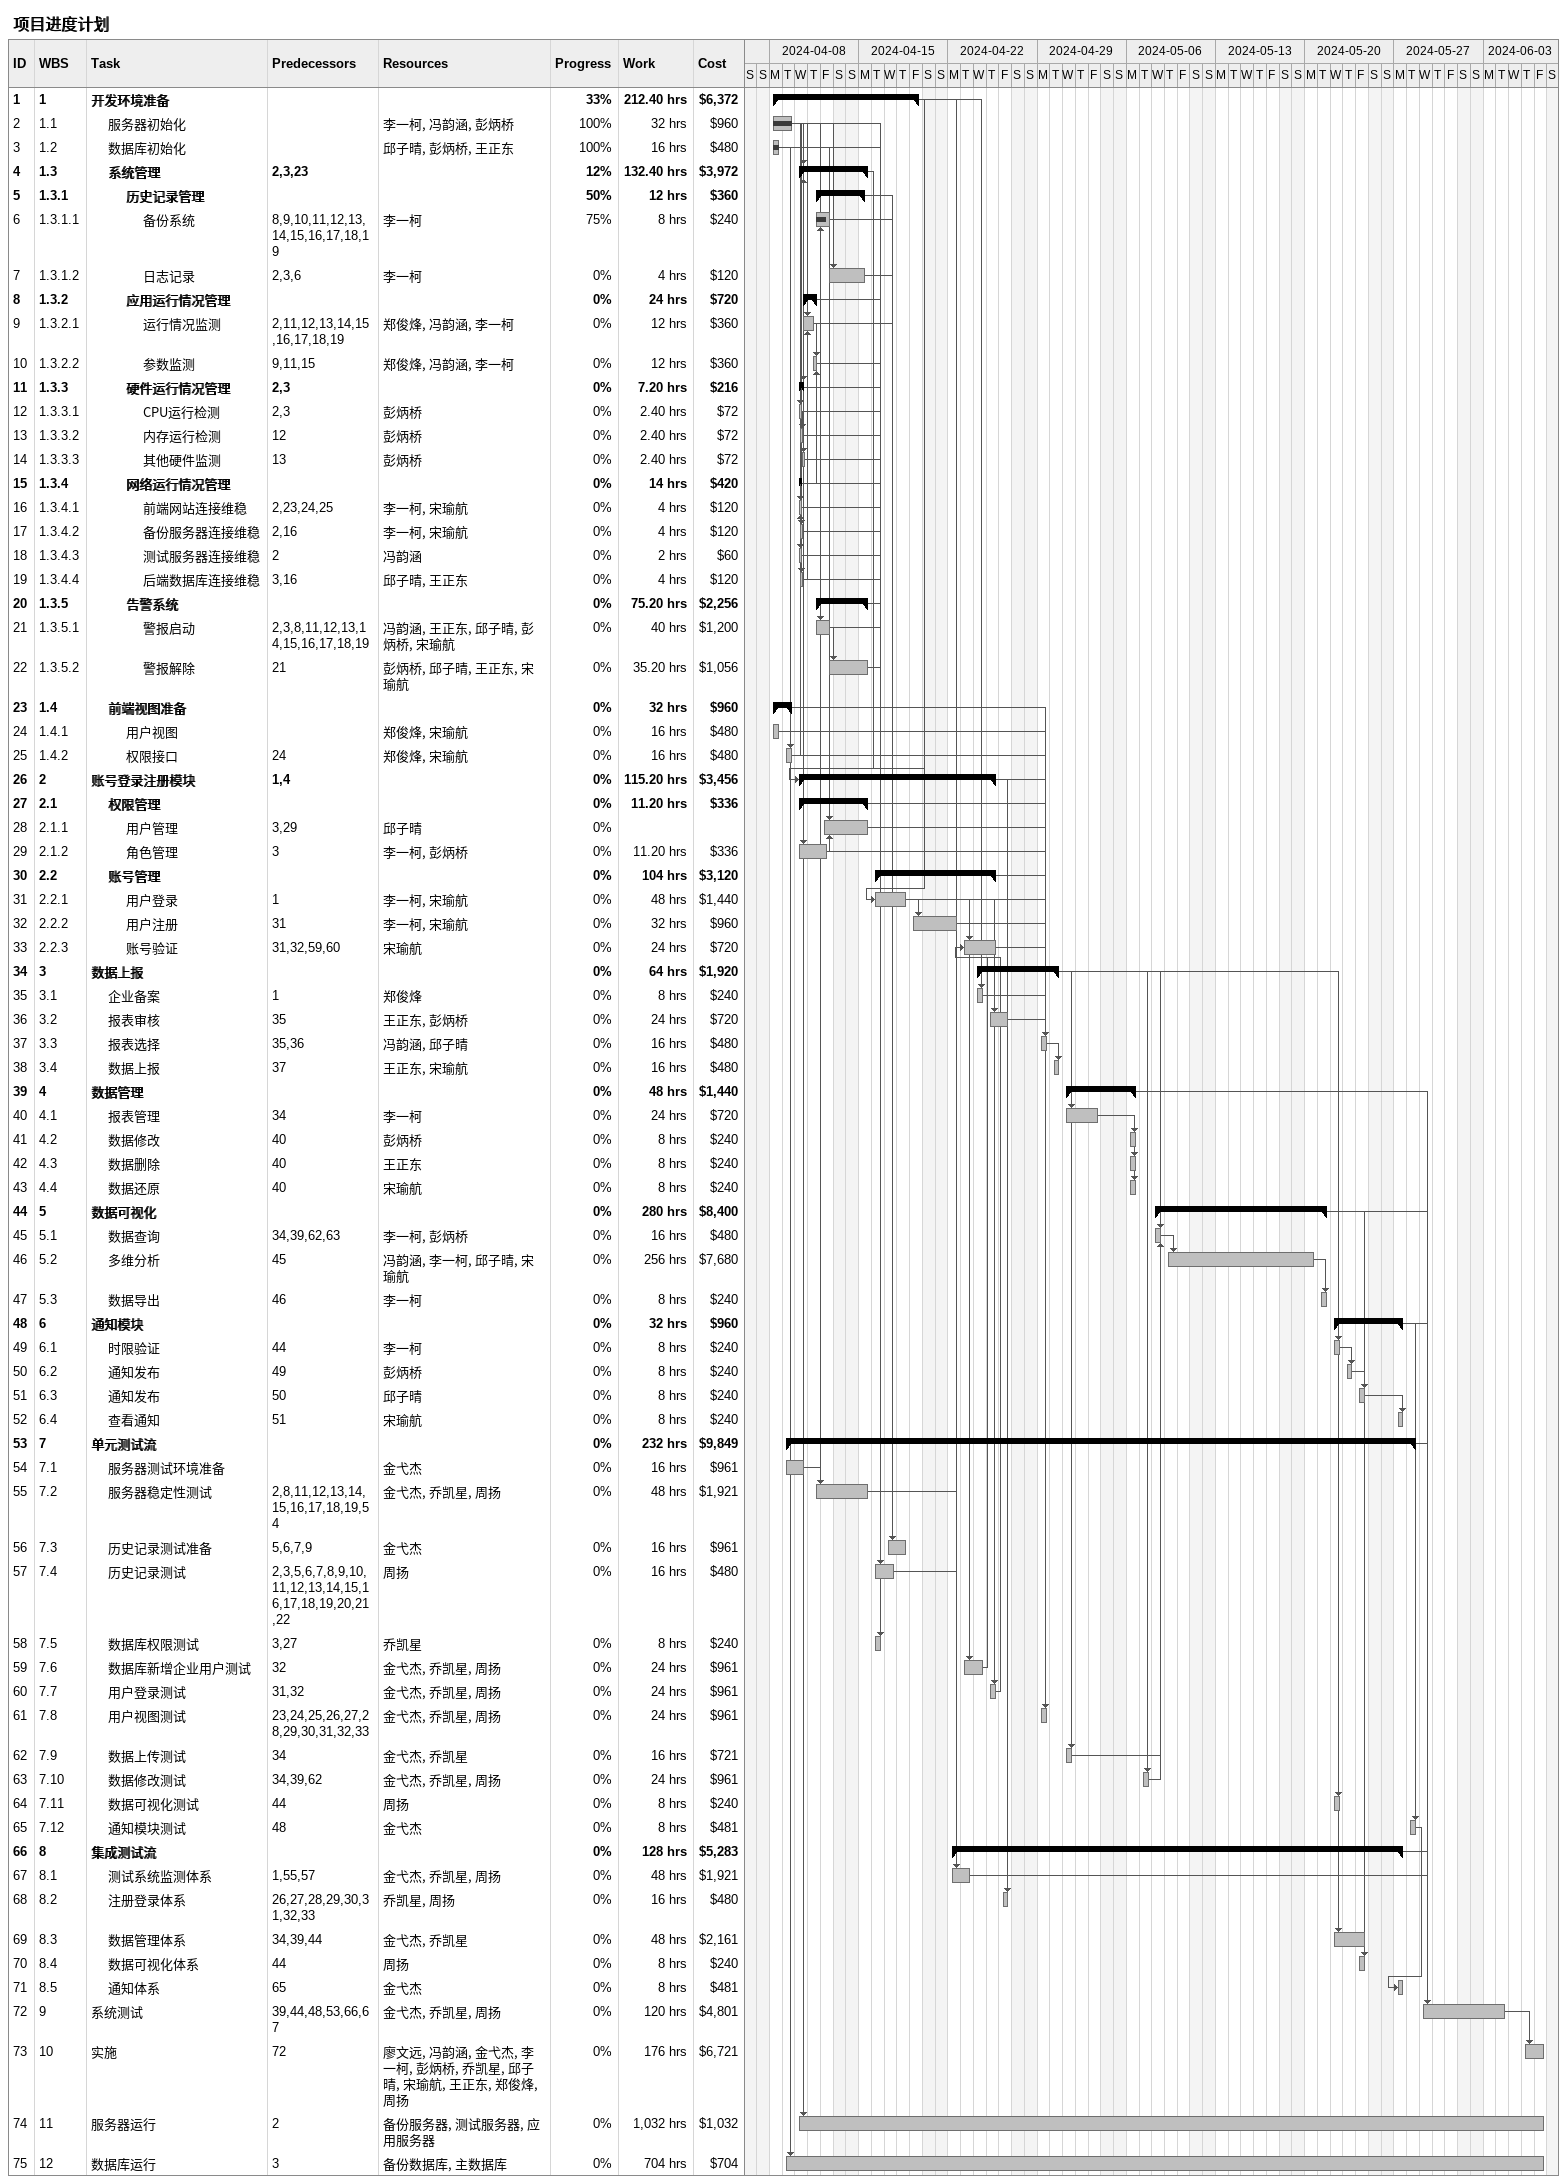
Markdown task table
项目进度计划

| ID | WBS | Task | Start | Finish | Predecessors | Resources | % complete | Work (h) | Cost ($) |
|---|---|---|---|---|---|---|---|---|---|
| 1 | 1 | **开发环境准备** | 2024-04-08 | 2024-04-19 |  |  | 33 | 212.40 | 6372 |
| 2 | 1.1 | 服务器初始化 | 2024-04-08 | 2024-04-09 |  | 李一柯, 冯韵涵, 彭炳桥 | 100 | 32 | 960 |
| 3 | 1.2 | 数据库初始化 | 2024-04-08 | 2024-04-08 |  | 邱子晴, 彭炳桥, 王正东 | 100 | 16 | 480 |
| 4 | 1.3 | **系统管理** | 2024-04-10 | 2024-04-15 | 2, 3, 23 |  | 12 | 132.40 | 3972 |
| 5 | 1.3.1 | **历史记录管理** | 2024-04-11 | 2024-04-15 |  |  | 50 | 12 | 360 |
| 6 | 1.3.1.1 | 备份系统 | 2024-04-11 | 2024-04-12 | 8, 9, 10, 11, 12, 13, 14, 15, 16, 17, 18, 19 | 李一柯 | 75 | 8 | 240 |
| 7 | 1.3.1.2 | 日志记录 | 2024-04-12 | 2024-04-15 | 2, 3, 6 | 李一柯 | 0 | 4 | 120 |
| 8 | 1.3.2 | **应用运行情况管理** | 2024-04-10 | 2024-04-11 |  |  | 0 | 24 | 720 |
| 9 | 1.3.2.1 | 运行情况监测 | 2024-04-10 | 2024-04-11 | 2, 11, 12, 13, 14, 15, 16, 17, 18, 19 | 郑俊烽, 冯韵涵, 李一柯 | 0 | 12 | 360 |
| 10 | 1.3.2.2 | 参数监测 | 2024-04-11 | 2024-04-11 | 9, 11, 15 | 郑俊烽, 冯韵涵, 李一柯 | 0 | 12 | 360 |
| 11 | 1.3.3 | **硬件运行情况管理** | 2024-04-10 | 2024-04-10 | 2, 3 |  | 0 | 7.20 | 216 |
| 12 | 1.3.3.1 | CPU运行检测 | 2024-04-10 | 2024-04-10 | 2, 3 | 彭炳桥 | 0 | 2.40 | 72 |
| 13 | 1.3.3.2 | 内存运行检测 | 2024-04-10 | 2024-04-10 | 12 | 彭炳桥 | 0 | 2.40 | 72 |
| 14 | 1.3.3.3 | 其他硬件监测 | 2024-04-10 | 2024-04-10 | 13 | 彭炳桥 | 0 | 2.40 | 72 |
| 15 | 1.3.4 | **网络运行情况管理** | 2024-04-10 | 2024-04-10 |  |  | 0 | 14 | 420 |
| 16 | 1.3.4.1 | 前端网站连接维稳 | 2024-04-10 | 2024-04-10 | 2, 23, 24, 25 | 李一柯, 宋瑜航 | 0 | 4 | 120 |
| 17 | 1.3.4.2 | 备份服务器连接维稳 | 2024-04-10 | 2024-04-10 | 2, 16 | 李一柯, 宋瑜航 | 0 | 4 | 120 |
| 18 | 1.3.4.3 | 测试服务器连接维稳 | 2024-04-10 | 2024-04-10 | 2 | 冯韵涵 | 0 | 2 | 60 |
| 19 | 1.3.4.4 | 后端数据库连接维稳 | 2024-04-10 | 2024-04-10 | 3, 16 | 邱子晴, 王正东 | 0 | 4 | 120 |
| 20 | 1.3.5 | **告警系统** | 2024-04-11 | 2024-04-15 |  |  | 0 | 75.20 | 2256 |
| 21 | 1.3.5.1 | 警报启动 | 2024-04-11 | 2024-04-12 | 2, 3, 8, 11, 12, 13, 14, 15, 16, 17, 18, 19 | 冯韵涵, 王正东, 邱子晴, 彭炳桥, 宋瑜航 | 0 | 40 | 1200 |
| 22 | 1.3.5.2 | 警报解除 | 2024-04-12 | 2024-04-15 | 21 | 彭炳桥, 邱子晴, 王正东, 宋瑜航 | 0 | 35.20 | 1056 |
| 23 | 1.4 | **前端视图准备** | 2024-04-08 | 2024-04-09 |  |  | 0 | 32 | 960 |
| 24 | 1.4.1 | 用户视图 | 2024-04-08 | 2024-04-08 |  | 郑俊烽, 宋瑜航 | 0 | 16 | 480 |
| 25 | 1.4.2 | 权限接口 | 2024-04-09 | 2024-04-09 | 24 | 郑俊烽, 宋瑜航 | 0 | 16 | 480 |
| 26 | 2 | **账号登录注册模块** | 2024-04-10 | 2024-04-25 | 1, 4 |  | 0 | 115.20 | 3456 |
| 27 | 2.1 | **权限管理** | 2024-04-10 | 2024-04-15 |  |  | 0 | 11.20 | 336 |
| 28 | 2.1.1 | 用户管理 | 2024-04-12 | 2024-04-15 | 3, 29 | 邱子晴 | 0 |  |  |
| 29 | 2.1.2 | 角色管理 | 2024-04-10 | 2024-04-12 | 3 | 李一柯, 彭炳桥 | 0 | 11.20 | 336 |
| 30 | 2.2 | **账号管理** | 2024-04-16 | 2024-04-25 |  |  | 0 | 104 | 3120 |
| 31 | 2.2.1 | 用户登录 | 2024-04-16 | 2024-04-18 | 1 | 李一柯, 宋瑜航 | 0 | 48 | 1440 |
| 32 | 2.2.2 | 用户注册 | 2024-04-19 | 2024-04-22 | 31 | 李一柯, 宋瑜航 | 0 | 32 | 960 |
| 33 | 2.2.3 | 账号验证 | 2024-04-23 | 2024-04-25 | 31, 32, 59, 60 | 宋瑜航 | 0 | 24 | 720 |
| 34 | 3 | **数据上报** | 2024-04-24 | 2024-04-30 |  |  | 0 | 64 | 1920 |
| 35 | 3.1 | 企业备案 | 2024-04-24 | 2024-04-24 | 1 | 郑俊烽 | 0 | 8 | 240 |
| 36 | 3.2 | 报表审核 | 2024-04-25 | 2024-04-26 | 35 | 王正东, 彭炳桥 | 0 | 24 | 720 |
| 37 | 3.3 | 报表选择 | 2024-04-29 | 2024-04-29 | 35, 36 | 冯韵涵, 邱子晴 | 0 | 16 | 480 |
| 38 | 3.4 | 数据上报 | 2024-04-30 | 2024-04-30 | 37 | 王正东, 宋瑜航 | 0 | 16 | 480 |
| 39 | 4 | **数据管理** | 2024-05-01 | 2024-05-06 |  |  | 0 | 48 | 1440 |
| 40 | 4.1 | 报表管理 | 2024-05-01 | 2024-05-03 | 34 | 李一柯 | 0 | 24 | 720 |
| 41 | 4.2 | 数据修改 | 2024-05-06 | 2024-05-06 | 40 | 彭炳桥 | 0 | 8 | 240 |
| 42 | 4.3 | 数据删除 | 2024-05-06 | 2024-05-06 | 40 | 王正东 | 0 | 8 | 240 |
| 43 | 4.4 | 数据还原 | 2024-05-06 | 2024-05-06 | 40 | 宋瑜航 | 0 | 8 | 240 |
| 44 | 5 | **数据可视化** | 2024-05-08 | 2024-05-21 |  |  | 0 | 280 | 8400 |
| 45 | 5.1 | 数据查询 | 2024-05-08 | 2024-05-08 | 34, 39, 62, 63 | 李一柯, 彭炳桥 | 0 | 16 | 480 |
| 46 | 5.2 | 多维分析 | 2024-05-09 | 2024-05-20 | 45 | 冯韵涵, 李一柯, 邱子晴, 宋瑜航 | 0 | 256 | 7680 |
| 47 | 5.3 | 数据导出 | 2024-05-21 | 2024-05-21 | 46 | 李一柯 | 0 | 8 | 240 |
| 48 | 6 | **通知模块** | 2024-05-22 | 2024-05-27 |  |  | 0 | 32 | 960 |
| 49 | 6.1 | 时限验证 | 2024-05-22 | 2024-05-22 | 44 | 李一柯 | 0 | 8 | 240 |
| 50 | 6.2 | 通知发布 | 2024-05-23 | 2024-05-23 | 49 | 彭炳桥 | 0 | 8 | 240 |
| 51 | 6.3 | 通知发布 | 2024-05-24 | 2024-05-24 | 50 | 邱子晴 | 0 | 8 | 240 |
| 52 | 6.4 | 查看通知 | 2024-05-27 | 2024-05-27 | 51 | 宋瑜航 | 0 | 8 | 240 |
| 53 | 7 | **单元测试流** | 2024-04-09 | 2024-05-28 |  |  | 0 | 232 | 9849 |
| 54 | 7.1 | 服务器测试环境准备 | 2024-04-09 | 2024-04-10 |  | 金弋杰 | 0 | 16 | 961 |
| 55 | 7.2 | 服务器稳定性测试 | 2024-04-11 | 2024-04-15 | 2, 8, 11, 12, 13, 14, 15, 16, 17, 18, 19, 54 | 金弋杰, 乔凯星, 周扬 | 0 | 48 | 1921 |
| 56 | 7.3 | 历史记录测试准备 | 2024-04-17 | 2024-04-18 | 5, 6, 7, 9 | 金弋杰 | 0 | 16 | 961 |
| 57 | 7.4 | 历史记录测试 | 2024-04-16 | 2024-04-17 | 2, 3, 5, 6, 7, 8, 9, 10, 11, 12, 13, 14, 15, 16, 17, 18, 19, 20, 21, 22 | 周扬 | 0 | 16 | 480 |
| 58 | 7.5 | 数据库权限测试 | 2024-04-16 | 2024-04-16 | 3, 27 | 乔凯星 | 0 | 8 | 240 |
| 59 | 7.6 | 数据库新增企业用户测试 | 2024-04-23 | 2024-04-24 | 32 | 金弋杰, 乔凯星, 周扬 | 0 | 24 | 961 |
| 60 | 7.7 | 用户登录测试 | 2024-04-25 | 2024-04-25 | 31, 32 | 金弋杰, 乔凯星, 周扬 | 0 | 24 | 961 |
| 61 | 7.8 | 用户视图测试 | 2024-04-29 | 2024-04-29 | 23, 24, 25, 26, 27, 28, 29, 30, 31, 32, 33 | 金弋杰, 乔凯星, 周扬 | 0 | 24 | 961 |
| 62 | 7.9 | 数据上传测试 | 2024-05-01 | 2024-05-01 | 34 | 金弋杰, 乔凯星 | 0 | 16 | 721 |
| 63 | 7.10 | 数据修改测试 | 2024-05-07 | 2024-05-07 | 34, 39, 62 | 金弋杰, 乔凯星, 周扬 | 0 | 24 | 961 |
| 64 | 7.11 | 数据可视化测试 | 2024-05-22 | 2024-05-22 | 44 | 周扬 | 0 | 8 | 240 |
| 65 | 7.12 | 通知模块测试 | 2024-05-28 | 2024-05-28 | 48 | 金弋杰 | 0 | 8 | 481 |
| 66 | 8 | **集成测试流** | 2024-04-22 | 2024-05-27 |  |  | 0 | 128 | 5283 |
| 67 | 8.1 | 测试系统监测体系 | 2024-04-22 | 2024-04-23 | 1, 55, 57 | 金弋杰, 乔凯星, 周扬 | 0 | 48 | 1921 |
| 68 | 8.2 | 注册登录体系 | 2024-04-26 | 2024-04-26 | 26, 27, 28, 29, 30, 31, 32, 33 | 乔凯星, 周扬 | 0 | 16 | 480 |
| 69 | 8.3 | 数据管理体系 | 2024-05-22 | 2024-05-24 | 34, 39, 44 | 金弋杰, 乔凯星 | 0 | 48 | 2161 |
| 70 | 8.4 | 数据可视化体系 | 2024-05-24 | 2024-05-24 | 44 | 周扬 | 0 | 8 | 240 |
| 71 | 8.5 | 通知体系 | 2024-05-27 | 2024-05-27 | 65 | 金弋杰 | 0 | 8 | 481 |
| 72 | 9 | 系统测试 | 2024-05-29 | 2024-06-04 | 39, 44, 48, 53, 66, 67 | 金弋杰, 乔凯星, 周扬 | 0 | 120 | 4801 |
| 73 | 10 | 实施 | 2024-06-06 | 2024-06-07 | 72 | 廖文远, 冯韵涵, 金弋杰, 李一柯, 彭炳桥, 乔凯星, 邱子晴, 宋瑜航, 王正东, 郑俊烽, 周扬 | 0 | 176 | 6721 |
| 74 | 11 | 服务器运行 | 2024-04-10 | 2024-06-07 | 2 | 备份服务器, 测试服务器, 应用服务器 | 0 | 1032 | 1032 |
| 75 | 12 | 数据库运行 | 2024-04-09 | 2024-06-07 | 3 | 备份数据库, 主数据库 | 0 | 704 | 704 |
